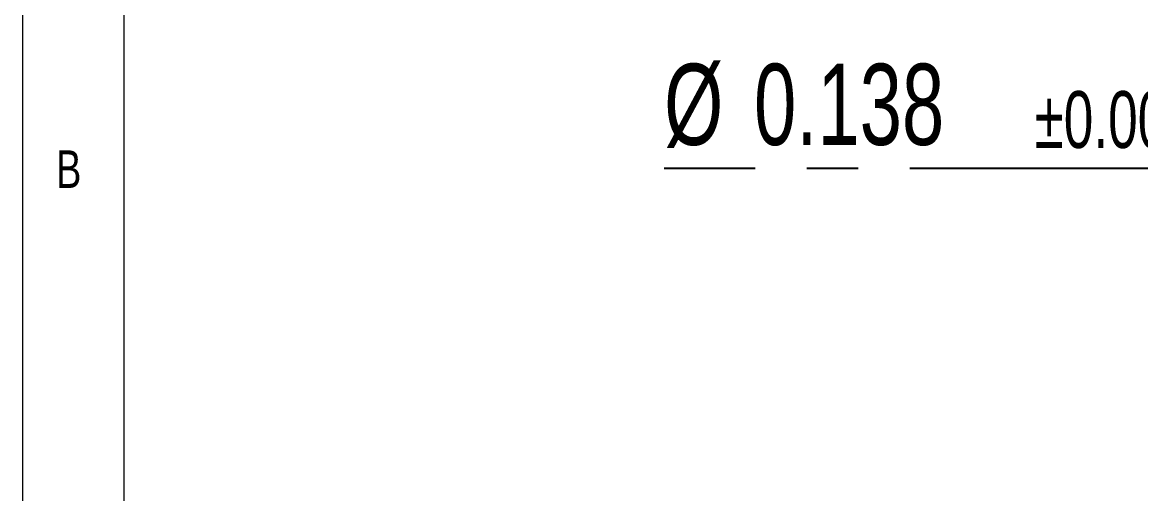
# Model space of a CAD drawing. Header units: inches. Extents: x 0.2 to 16.3, y 0.2 to 11.5.
# Drawn here: x 0.197 to 2.366, y 8.179 to 9.093 of the extents above; entities that cross this region are included whole.
import ezdxf

# ---------------------------------------------------------------- set-up
doc = ezdxf.new("R2010")
doc.units = ezdxf.units.IN
doc.header["$MEASUREMENT"] = 0
doc.linetypes.add('CENTERX2', pattern=[0.8, 0.5, -0.1, 0.1, -0.1])
doc.layers.add('CENTER_LINE', color=7, linetype='CENTERX2')
doc.styles.add('SLDTEXTSTYLE0', font='TXT', dxfattribs={"width": 0.7})
doc.styles.add('SLDTEXTSTYLE2', font='TXT', dxfattribs={"width": 0.75})
doc.dimstyles.new('SLDDIMSTYLE3', dxfattribs={"dimtxt": 0.15748, "dimasz": 0.13, "dimexe": 0, "dimexo": 0.0625, "dimgap": 0.03937, "dimtad": 0, "dimtih": 1, "dimtoh": 1, "dimdec": 3, "dimrnd": 1e-09, "dimdsep": 46, "dimtxsty": 'SLDTEXTSTYLE0', "dimsah": 1, "dimcen": 0, "dimadec": 0, "dimazin": 2, "dimtol": 1, "dimtp": 0.003937, "dimtm": 0.003937, "dimtfac": 1, "dimtdec": 3, "dimtmove": 0, "dimatfit": 3, "dimfxl": 1, "dimfrac": 2, "dimtolj": 1, "dimarcsym": 0})

# ---------------------------------------------------------------- blocks, each defined once
blk = doc.blocks.new('_D_5')
at = {"layer": 'CENTER_LINE'}
for p, q in [((3.2181, 8.8102), (1.4415, 8.8102)), ((3.4672, 7.262), (3.2181, 8.8102)), ((3.4891, 7.1259), (3.4672, 7.262)), ((3.4891, 7.1259), (3.5288, 6.8791))]:
    blk.add_line(p, q, dxfattribs=at)
for points in [[(3.4672, 7.262), (3.4663, 7.3935), (3.4268, 7.3871)], [(3.4891, 7.1259), (3.49, 6.9944), (3.5295, 7.0008)]]:
    blk.add_solid(points, dxfattribs=at)
at = {"layer": 'CENTER_LINE', "attachment_point": 1, "style": 'SLDTEXTSTYLE0'}
for s, insert, char_height in [('%%c', (1.4415, 9.0132), 0.15748), ('0.138', (1.6158, 9.0132), 0.15748), ('HOLE', (2.6639, 9.0132), 0.15748), ('±0.004', (2.1598, 8.9601), 0.11024)]:
    blk.add_mtext(s, dxfattribs=dict(at, insert=insert, char_height=char_height))

msp = doc.modelspace()

# ---------------------------------------------------------------- linework, layer by layer
at = {"color": 7, "linetype": 'Continuous', "lineweight": 18}
for p, q in [((0.1969, 11.4961), (0.1969, 0.1969)), ((0.3937, 11.2992), (0.3937, 0.3937))]:
    msp.add_line(p, q, dxfattribs=at)

# ---------------------------------------------------------------- texts
at = {"color": 7, "linetype": 'Continuous', "lineweight": 0, "insert": (0.2625, 8.8452), "char_height": 0.0729, "attachment_point": 1, "style": 'SLDTEXTSTYLE2'}
msp.add_mtext('B', dxfattribs=at)

# ---------------------------------------------------------------- dimensions: what is measured, and where the dimension line sits
at = {"layer": 'CENTER_LINE'}
dim = msp.add_diameter_dim_2p(p1=(3.4672, 7.262), p2=(3.4891, 7.1259), text='<> HOLE', dimstyle='SLDDIMSTYLE3', dxfattribs=at)
dim.commit()
dim.dimension.update_dxf_attribs({"geometry": '_D_5', "text_midpoint": (2.2985, 8.9216), "dimtype": 163})

doc.saveas('drawing.dxf')
